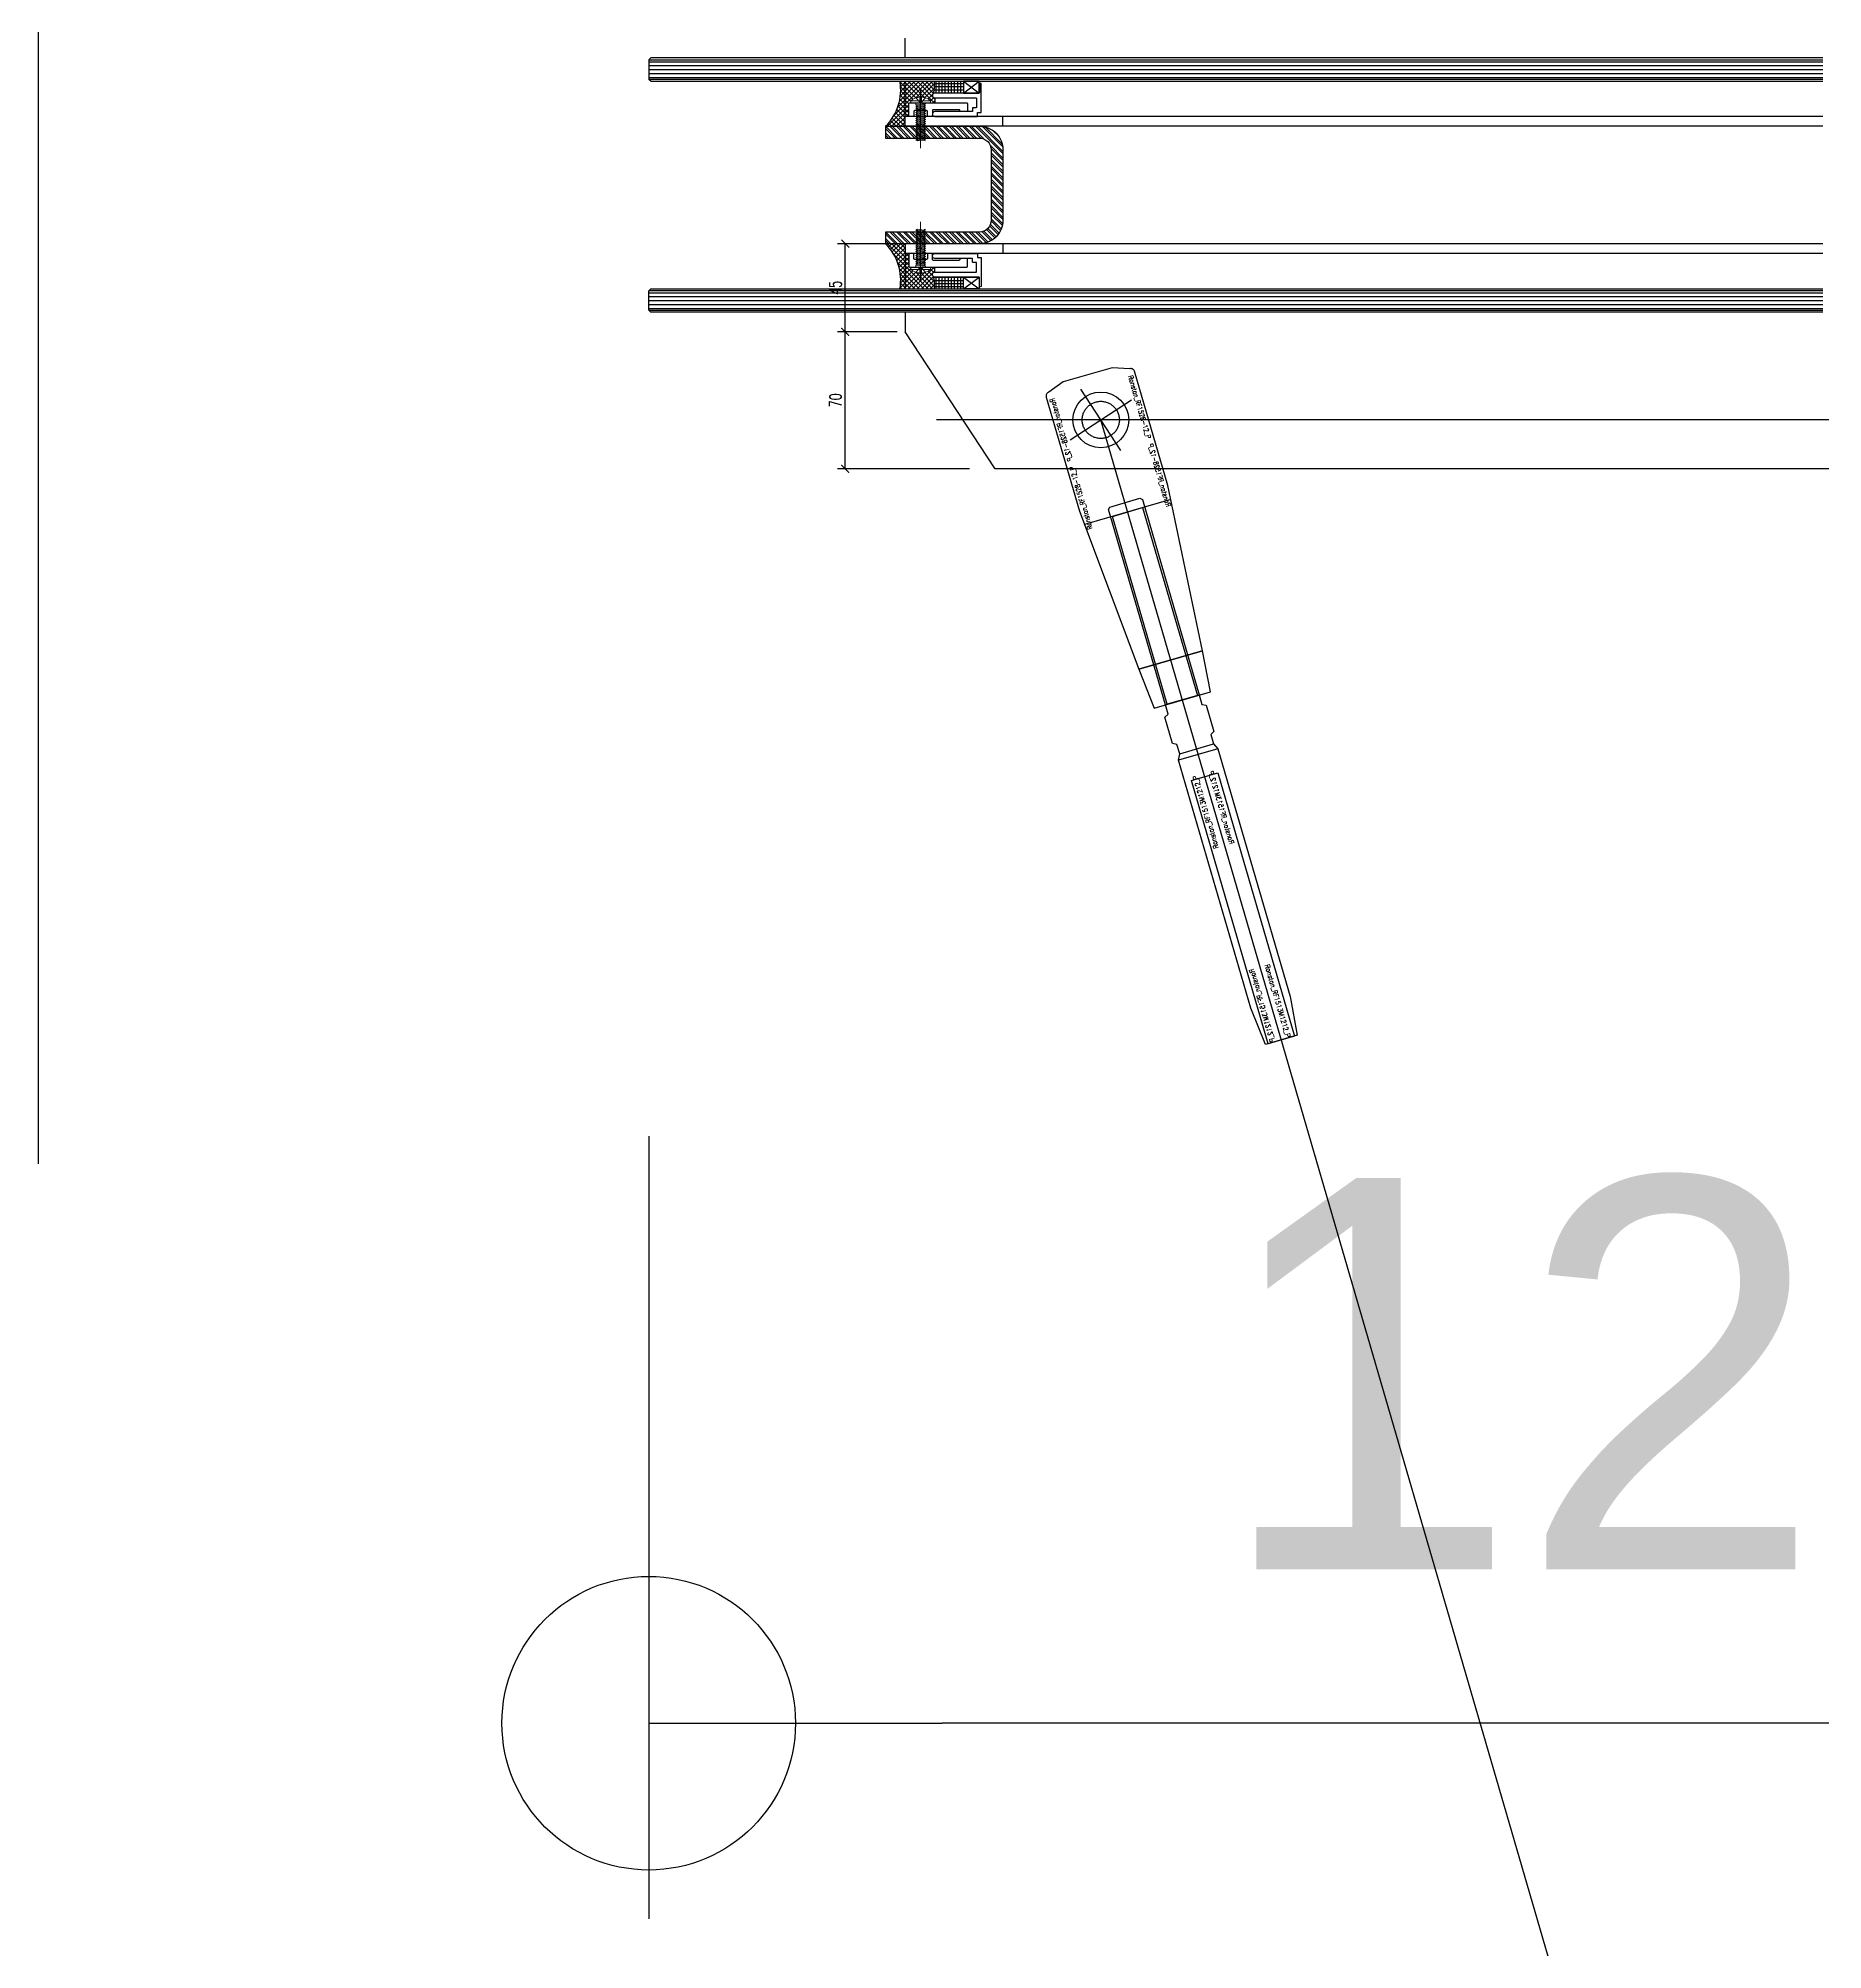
# Model space of a CAD drawing. Extents: x -163002 to 22103, y -103500 to 51643.
# Drawn here: x -132750 to -131838, y 30648 to 31625 of the extents above; entities that cross this region are included whole.
import ezdxf

# ---------------------------------------------------------------- set-up
doc = ezdxf.new("R2010")
doc.units = 0
doc.header["$LTSCALE"] = 1000
doc.header["$MEASUREMENT"] = 0
for name, pattern in [('s2113a$0$CENTER', [2, 1.25, -0.25, 0.25, -0.25]), ('s2113a$0$HIDDEN', [0.375, 0.25, -0.125]), ('s2113a$0$s4118a$0$HIDDEN', [0.375, 0.25, -0.125])]:
    doc.linetypes.add(name, pattern=pattern)
doc.layers.get('0').update_dxf_attribs({"linetype": 'CONTINUOUS'})
doc.layers.get('DEFPOINTS').update_dxf_attribs({"linetype": 'CONTINUOUS'})
for name, color, linetype, lineweight in [('s2113a$0$0.25bC', 6, 'CONTINUOUS', 18), ('s2113a$0$0.25bCEN', 1, 's2113a$0$CENTER', 18), ('s2113a$0$0.25bH', 3, 's2113a$0$HIDDEN', 18)]:
    doc.layers.add(name, color=color, linetype=linetype, lineweight=lineweight)
for name, color, linetype in [('s2113a$0$Aux (not print)', 11, 'CONTINUOUS'), ('s2113a$0$buila', 14, 's2113a$0$HIDDEN'), ('s2113a$0$Die No(Not Print)', 11, 'CONTINUOUS'), ('s2113a$0$glass-p', 1, 'CONTINUOUS'), ('s2113a$0$SS Cable', 9, 'CONTINUOUS'), ('s2113a$0$Steel', 30, 'CONTINUOUS')]:
    doc.layers.add(name, color=color, linetype=linetype)
doc.styles.add('s2113a$0$ROMANS', font='romans', dxfattribs={"width": 0.9})
doc.styles.add('s2113a$0$style1', font='arial.ttf')
doc.styles.add('s2113a$0$TXT', font='txt.shx', dxfattribs={"width": 0.7})
doc.dimstyles.new('s2113a$0$1', dxfattribs={"dimtxt": 3, "dimasz": 2, "dimexe": 2, "dimexo": 2, "dimgap": 1, "dimtad": 1, "dimdsep": 46, "dimtxsty": 's2113a$0$TXT', "dimblk": 's2113a$0$_ArchTick', "dimcen": 2.5, "dimclrd": 256, "dimclre": 256, "dimclrt": 256, "dimazin": 0, "dimtfac": 1, "dimtmove": 0, "dimatfit": 3, "dimfxl": 1, "dimlwd": -1, "dimlwe": -1, "dimarcsym": 0})
doc.dimstyles.new('s2113a$0$dim100', dxfattribs={"dimscale": 100, "dimtxt": 2, "dimasz": 1.5, "dimexe": 1, "dimexo": 1, "dimgap": 0.75, "dimtad": 1, "dimdec": 0, "dimzin": 0, "dimdsep": 46, "dimtxsty": 's2113a$0$style1', "dimblk": 's2113a$0$_Origin', "dimcen": 1.5, "dimclrd": 256, "dimclre": 256, "dimclrt": 7, "dimaunit": 1, "dimadec": 3, "dimazin": 0, "dimtfac": 1, "dimtdec": 0, "dimtix": 1, "dimtmove": 2, "dimatfit": 3, "dimldrblk": 's2113a$0$ARROW1', "dimfxl": 3, "dimfxlon": 1, "dimtvp": 1.5, "dimtolj": 1, "dimtzin": 0, "dimlwd": -1, "dimlwe": -1, "dimarcsym": 0})

# ---------------------------------------------------------------- blocks, each defined once
blk = doc.blocks.new('s2113a$0$11')
at = {"layer": 's2113a$0$0.25bC'}
for p, q in [((1103.54, 1209.24), (1102.68, 1209.74)), ((1107.68, 1209.24), (1102.68, 1208.74)), ((1102.68, 1208.74), (1103.54, 1209.24)), ((1103.54, 1208.24), (1102.68, 1208.74)), ((1107.68, 1208.24), (1102.68, 1207.74)), ((1102.68, 1207.74), (1103.54, 1208.24)), ((1103.54, 1207.24), (1102.68, 1207.74)), ((1103.54, 1207.24), (1102.68, 1207.74)), ((1107.68, 1207.24), (1102.68, 1206.74)), ((1102.68, 1206.74), (1103.54, 1207.24)), ((1102.68, 1206.74), (1103.54, 1207.24)), ((1103.54, 1206.24), (1102.68, 1206.74)), ((1103.54, 1206.24), (1102.68, 1206.74)), ((1102.68, 1205.74), (1103.54, 1206.24)), ((1107.68, 1206.24), (1102.68, 1205.74)), ((1103.54, 1205.24), (1102.68, 1205.74)), ((1103.54, 1205.24), (1102.68, 1205.74)), ((1107.68, 1205.24), (1102.68, 1204.74)), ((1102.68, 1204.74), (1103.54, 1205.24)), ((1103.54, 1204.24), (1102.68, 1204.74)), ((1107.68, 1204.24), (1102.68, 1203.74)), ((1102.68, 1203.74), (1103.54, 1204.24)), ((1103.54, 1203.24), (1102.68, 1203.74)), ((1103.54, 1203.24), (1102.68, 1203.74)), ((1107.68, 1203.24), (1102.68, 1202.74)), ((1102.68, 1202.74), (1103.54, 1203.24)), ((1102.68, 1202.74), (1103.54, 1203.24)), ((1103.54, 1202.24), (1102.68, 1202.74)), ((1107.68, 1202.24), (1102.68, 1201.74)), ((1102.68, 1201.74), (1103.54, 1202.24)), ((1103.54, 1201.24), (1102.68, 1201.74)), ((1106.81, 1209.74), (1107.68, 1209.24)), ((1107.68, 1209.24), (1106.81, 1208.74)), ((1106.81, 1208.74), (1107.68, 1208.24)), ((1107.68, 1208.24), (1106.81, 1207.74)), ((1106.81, 1207.74), (1107.68, 1207.24)), ((1107.68, 1207.24), (1106.81, 1206.74)), ((1106.81, 1206.74), (1107.68, 1206.24)), ((1107.68, 1206.24), (1106.81, 1205.74)), ((1106.81, 1205.74), (1107.68, 1205.24)), ((1107.68, 1205.24), (1106.81, 1204.74)), ((1106.81, 1204.74), (1107.68, 1204.24)), ((1107.68, 1204.24), (1106.81, 1203.74)), ((1106.81, 1203.74), (1107.68, 1203.24)), ((1106.81, 1203.74), (1107.68, 1203.24)), ((1107.68, 1203.24), (1106.81, 1202.74)), ((1106.81, 1202.74), (1107.68, 1202.24)), ((1107.68, 1202.24), (1106.81, 1201.74)), ((1106.81, 1201.74), (1107.68, 1201.24)), ((1107.68, 1201.24), (1102.68, 1200.74)), ((1102.68, 1200.74), (1103.54, 1201.24)), ((1103.54, 1200.24), (1102.68, 1200.74)), ((1102.68, 1199.74), (1107.68, 1200.24)), ((1102.68, 1199.74), (1103.54, 1200.24)), ((1103.54, 1199.24), (1102.68, 1199.74)), ((1102.68, 1198.74), (1107.68, 1199.24)), ((1102.68, 1198.74), (1103.54, 1199.24)), ((1103.54, 1198.24), (1102.68, 1198.74)), ((1103.54, 1198.24), (1102.68, 1198.74)), ((1107.68, 1198.24), (1102.68, 1197.74)), ((1102.68, 1197.74), (1103.54, 1198.24)), ((1102.68, 1197.74), (1103.54, 1198.24)), ((1103.54, 1197.24), (1102.68, 1197.74)), ((1107.68, 1197.24), (1102.68, 1196.74)), ((1102.68, 1196.74), (1103.54, 1197.24)), ((1103.54, 1196.24), (1102.68, 1196.74)), ((1107.68, 1196.24), (1102.68, 1195.74)), ((1102.68, 1195.74), (1103.54, 1196.24)), ((1103.54, 1195.24), (1102.68, 1195.74)), ((1102.68, 1194.74), (1107.68, 1195.24)), ((1102.68, 1194.74), (1103.54, 1195.24)), ((1103.54, 1194.24), (1102.68, 1194.74)), ((1102.68, 1193.74), (1107.68, 1194.24)), ((1102.68, 1193.74), (1103.54, 1194.24)), ((1103.54, 1193.24), (1102.68, 1193.74)), ((1102.68, 1192.74), (1107.68, 1193.24)), ((1102.68, 1192.74), (1103.54, 1193.24)), ((1103.54, 1192.24), (1102.68, 1192.74)), ((1107.68, 1192.24), (1102.68, 1191.74)), ((1102.68, 1191.74), (1103.54, 1192.24)), ((1103.54, 1191.24), (1102.68, 1191.74)), ((1107.68, 1201.24), (1106.81, 1200.74)), ((1106.81, 1200.74), (1107.68, 1200.24)), ((1107.68, 1200.24), (1106.81, 1199.74)), ((1106.81, 1199.74), (1107.68, 1199.24)), ((1107.68, 1199.24), (1106.81, 1198.74)), ((1106.81, 1198.74), (1107.68, 1198.24)), ((1106.81, 1198.74), (1107.68, 1198.24)), ((1107.68, 1198.24), (1106.81, 1197.74)), ((1106.81, 1197.74), (1107.68, 1197.24)), ((1107.68, 1197.24), (1106.81, 1196.74)), ((1106.81, 1196.74), (1107.68, 1196.24)), ((1107.68, 1196.24), (1106.81, 1195.74)), ((1106.81, 1195.74), (1107.68, 1195.24)), ((1107.68, 1195.24), (1106.81, 1194.74)), ((1106.81, 1194.74), (1107.68, 1194.24)), ((1107.68, 1194.24), (1106.81, 1193.74)), ((1106.81, 1193.74), (1107.68, 1193.24)), ((1107.68, 1193.24), (1106.81, 1192.74)), ((1106.81, 1192.74), (1107.68, 1192.24)), ((1107.68, 1192.24), (1106.81, 1191.74)), ((1106.81, 1191.74), (1107.68, 1191.24)), ((1110.18, 1189.15), (1100.18, 1189.15)), ((1102.68, 1190.74), (1107.68, 1191.24)), ((1102.68, 1190.74), (1103.54, 1191.24)), ((1102.68, 1190.24), (1102.68, 1190.74)), ((1107.68, 1191.24), (1107.68, 1190.24))]:
    blk.add_line(p, q, dxfattribs=at)
blk.add_lwpolyline([(1100.18, 1189.15), (1100.18, 1190.24), (1110.18, 1190.24), (1110.18, 1189.15, -0.167288), (1105.68, 1187.26), (1105.68, 1187.76), (1104.68, 1187.76), (1104.68, 1187.26, -0.167288)], format="xyb", close=True, dxfattribs=at)
for start, end in [(241.32628, 264.26083), (275.73917, 298.67372)]:
    blk.add_arc((1105.18, 1192.24), 5, start, end, dxfattribs=at)
at = {"layer": 's2113a$0$0.25bCEN', "ltscale": 0.2}
blk.add_line((1105.18, 1183.62), (1105.18, 1213.41), dxfattribs=at)
at = {"layer": 's2113a$0$0.25bCEN', "ltscale": 0.05}
for p, q in [((1106.81, 1209.74), (1103.54, 1209.24)), ((1106.81, 1208.74), (1103.54, 1208.24)), ((1106.81, 1207.74), (1103.54, 1207.24)), ((1106.81, 1207.74), (1103.54, 1207.24)), ((1106.81, 1206.74), (1103.54, 1206.24)), ((1106.81, 1206.74), (1103.54, 1206.24)), ((1106.81, 1205.74), (1103.54, 1205.24)), ((1106.81, 1204.74), (1103.54, 1204.24)), ((1106.81, 1203.74), (1103.54, 1203.24)), ((1106.81, 1203.74), (1103.54, 1203.24)), ((1106.81, 1202.74), (1103.54, 1202.24)), ((1106.81, 1201.74), (1103.54, 1201.24)), ((1103.54, 1200.24), (1106.81, 1200.74)), ((1106.81, 1199.74), (1103.54, 1199.24)), ((1106.81, 1198.74), (1103.54, 1198.24)), ((1106.81, 1198.74), (1103.54, 1198.24)), ((1106.81, 1197.74), (1103.54, 1197.24)), ((1106.81, 1196.74), (1103.54, 1196.24)), ((1103.54, 1195.24), (1106.81, 1195.74)), ((1106.81, 1194.74), (1103.54, 1194.24)), ((1106.81, 1193.74), (1103.54, 1193.24)), ((1103.54, 1192.24), (1106.81, 1192.74)), ((1103.54, 1191.24), (1106.81, 1191.74))]:
    blk.add_line(p, q, dxfattribs=at)
at = {"layer": 's2113a$0$0.25bH', "ltscale": 0.1}
for p, q in [((1104.68, 1189.94), (1102.63, 1187.69)), ((1105.68, 1189.94), (1104.68, 1189.94)), ((1104.68, 1187.76), (1104.68, 1189.94)), ((1105.68, 1187.76), (1105.68, 1189.94)), ((1107.72, 1187.69), (1105.68, 1189.94))]:
    blk.add_line(p, q, dxfattribs=at)
blk.add_lwpolyline([(1104.68, 1189.94), (1105.18, 1190.24), (1105.68, 1189.94)], dxfattribs=at)
blk = doc.blocks.new('s2113a$0$_ArchTick')
at = {"color": 0, "const_width": 0.15}
blk.add_lwpolyline([(-0.5, -0.5), (0.5, 0.5)], dxfattribs=at)
blk = doc.blocks.new('*D78')
at = {"layer": 'DEFPOINTS', "color": 0, "transparency": 16777216}
for p in [(-132337.45, 31475.1), (-132306.87, 31475.1), (-132269.92, 31405.1)]:
    blk.add_point(p, dxfattribs=at)
at = {"layer": 's2113a$0$glass-p', "transparency": 16777216}
for p, q in [((-132310.87, 31475.1), (-132341.45, 31475.1)), ((-132337.45, 31405.1), (-132337.45, 31475.1)), ((-132273.92, 31405.1), (-132341.45, 31405.1))]:
    blk.add_line(p, q, dxfattribs=at)
at = {"layer": 's2113a$0$glass-p', "transparency": 16777216, "xscale": 4, "yscale": 4, "zscale": 4}
for p, rotation in [((-132337.45, 31475.1), 90), ((-132337.45, 31405.1), 270)]:
    blk.add_blockref('s2113a$0$_ArchTick', p, dxfattribs=dict(at, rotation=rotation))
at = {"layer": 's2113a$0$glass-p', "transparency": 16777216, "insert": (-132342.45, 31440.1), "char_height": 6, "attachment_point": 5, "rotation": 90, "style": 's2113a$0$TXT'}
blk.add_mtext('70', dxfattribs=at)
blk = doc.blocks.new('*D80')
at = {"layer": 'DEFPOINTS', "color": 0, "transparency": 16777216}
for p in [(-132337.45, 31520.1), (-132306.87, 31520.1), (-132306.87, 31475.1)]:
    blk.add_point(p, dxfattribs=at)
at = {"layer": 's2113a$0$glass-p', "transparency": 16777216}
for p, q in [((-132310.87, 31520.1), (-132341.45, 31520.1)), ((-132337.45, 31475.1), (-132337.45, 31520.1)), ((-132310.87, 31475.1), (-132341.45, 31475.1))]:
    blk.add_line(p, q, dxfattribs=at)
at = {"layer": 's2113a$0$glass-p', "transparency": 16777216, "xscale": 4, "yscale": 4, "zscale": 4}
for p, rotation in [((-132337.45, 31520.1), 90), ((-132337.45, 31475.1), 270)]:
    blk.add_blockref('s2113a$0$_ArchTick', p, dxfattribs=dict(at, rotation=rotation))
at = {"layer": 's2113a$0$glass-p', "transparency": 16777216, "insert": (-132342.45, 31497.6), "char_height": 6, "attachment_point": 5, "rotation": 90, "style": 's2113a$0$TXT'}
blk.add_mtext('45', dxfattribs=at)
blk = doc.blocks.new('s2113a$0$Ronstan_RF1528-12_P')
at = {"layer": 's2113a$0$Aux (not print)', "linetype": 's2113a$0$HIDDEN'}
blk.add_circle((0, 0), 9.5, dxfattribs=at)
at = {"layer": 's2113a$0$Aux (not print)'}
for p in [(0, 0), (149, 0)]:
    blk.add_point(p, dxfattribs=at)
at = {"layer": 's2113a$0$SS Cable', "color": 8, "linetype": 's2113a$0$HIDDEN'}
blk.add_line((49, 22.94), (49, -22.97), dxfattribs=at)
at = {"layer": 's2113a$0$SS Cable', "color": 0, "linetype": 'ByBlock'}
blk.add_lwpolyline([(-19, 23.5, 0.414214), (-21, 21.5), (-24, 13), (-24, -13), (-21, -21.53, 0.414214), (-19, -23.53), (41.72, -23.53), (127.76, -16.89), (127.76, 16.89), (41.72, 23.5)], format="xyb", close=True, dxfattribs=at)
blk.add_lwpolyline([(127.76, -16.89), (149, -15.01), (149, 15.01), (127.76, 16.89)], close=True, dxfattribs=at)
at = {"layer": 's2113a$0$SS Cable', "color": 8, "linetype": 's2113a$0$HIDDEN'}
blk.add_lwpolyline([(49, 8), (149, 8), (149, -8), (49, -8)], close=True, dxfattribs=at)
at = {"layer": 's2113a$0$Steel', "color": 8}
blk.add_circle((0, 0), 14.25, dxfattribs=at)
at = {"layer": 's2113a$0$Aux (not print)', "style": 's2113a$0$ROMANS', "width": 0.7}
for text_generation_flag, p in [(6, (-17.5, 19.63)), (4, (52.16, 19.63))]:
    blk.add_text('Ronstan_RF1528-12_P', height=2.5, rotation=180, dxfattribs=dict(at, text_generation_flag=text_generation_flag)).set_placement(p)
for text_generation_flag, p in [(4, (-17.5, -19.63)), (6, (52.16, -19.63))]:
    blk.add_text('Ronstan_RF1528-12_P', height=2.5, dxfattribs=dict(at, text_generation_flag=text_generation_flag)).set_placement(p)
blk = doc.blocks.new('s2113a$0$Ronstan_RF1513M1212_P')
at = {"layer": 's2113a$0$Aux (not print)', "linetype": 's2113a$0$HIDDEN'}
blk.add_lwpolyline([(0, -9), (-103.95, -9), (-104.95, -8), (-104.95, 8), (-103.95, 9), (0, 9)], dxfattribs=at)
blk.add_lwpolyline([(180.92, -7), (40.92, -7), (40.92, 7), (180.92, 7)], close=True, dxfattribs=at)
at = {"layer": 's2113a$0$Aux (not print)'}
for p in [(0, 0), (180.92, 0)]:
    blk.add_point(p, dxfattribs=at)
at = {"layer": 's2113a$0$SS Cable', "linetype": 'ByBlock'}
blk.add_line((26.08, -9), (26.08, 9), dxfattribs=at)
blk.add_line((26.08, -9), (26.08, 9), dxfattribs=at)
at = {"layer": 's2113a$0$SS Cable', "color": 0, "linetype": 'ByBlock'}
for points in [[(0, 9), (5, 9), (6, 11), (20.08, 11), (21.08, 9), (26.08, 9), (29.08, 10.5), (160.92, 10.5), (180.92, 8.5), (180.92, -8.5), (160.92, -10.5), (29.08, -10.5), (26.08, -9), (21.08, -9), (20.08, -11), (6, -11), (5, -9), (0, -9)], [(26.08, 9), (29.08, 10.5), (29.08, -10.5), (26.08, -9)]]:
    blk.add_lwpolyline(points, close=True, dxfattribs=at)
at = {"layer": 's2113a$0$Die No(Not Print)', "extrusion": (0, 0, -1), "char_height": 2.5, "width": 32.6375, "attachment_point": 1, "style": 's2113a$0$ROMANS'}
for insert, text_direction in [((77.77, 5), (-1, 0, 0)), ((141.89, -5.83), (1, 0, 0))]:
    blk.add_mtext('Ronstan_RF1513M1212_P', dxfattribs=dict(at, insert=insert, text_direction=text_direction))
at = {"layer": 's2113a$0$Die No(Not Print)', "insert": (141.89, 5), "char_height": 2.5, "width": 32.6375, "attachment_point": 1, "style": 's2113a$0$ROMANS'}
blk.add_mtext('Ronstan_RF1513M1212_P', dxfattribs=at)
at = {"layer": 's2113a$0$Die No(Not Print)', "insert": (77.77, -5.83), "char_height": 2.5, "width": 32.6375, "attachment_point": 1, "rotation": 180, "style": 's2113a$0$ROMANS'}
blk.add_mtext('Ronstan_RF1513M1212_P', dxfattribs=at)
blk = doc.blocks.new('s2113a$0$_Origin')
at = {"color": 0, "linetype": 'ByBlock', "lineweight": -2}
blk.add_line((0, 0), (-1, 0), dxfattribs=at)
blk.add_circle((0, 0), 0.5, dxfattribs=at)
blk = doc.blocks.new('*D81')
at = {"layer": 'DEFPOINTS', "color": 0, "transparency": 16777216}
for p in [(-132437.9, 31611.1), (-131237.9, 31592.1), (-132437.9, 30764.22)]:
    blk.add_point(p, dxfattribs=at)
at = {"layer": 's2113a$0$glass-p', "transparency": 16777216}
for p, q in [((-132437.9, 31064.22), (-132437.9, 30664.22)), ((-131237.9, 31064.22), (-131237.9, 30664.22)), ((-131387.9, 30764.22), (-132287.9, 30764.22))]:
    blk.add_line(p, q, dxfattribs=at)
at = {"layer": 's2113a$0$glass-p', "transparency": 16777216, "xscale": 150, "yscale": 150, "zscale": 150}
for p, rotation in [((-132437.9, 30764.22), 179.9999999966649), ((-131237.9, 30764.22), 359.9999999966649)]:
    blk.add_blockref('s2113a$0$_Origin', p, dxfattribs=dict(at, rotation=rotation))
at = {"layer": 's2113a$0$glass-p', "color": 7, "transparency": 16777216, "insert": (-131837.9, 30941.34), "char_height": 200, "attachment_point": 5, "rotation": 360, "style": 's2113a$0$style1'}
blk.add_mtext('\\A1;1200', dxfattribs=at)
blk = doc.blocks.new('s2113a$0$ARROW1')
blk.add_solid([(-3, -0.5), (0, 0), (-3, 0.5)])
blk = doc.blocks.new('s2113a')
at = {"layer": 's2113a$0$glass-p'}
h = blk.add_hatch(dxfattribs=at)
h.set_pattern_fill('ANSI37', color=256, scale=0.5, angle=90, style=0)
h.set_pattern_definition([(225, (-165249.8741, 110400.9012), (1.122532015, -1.122532015), []), (315, (-165249.8741, 110400.9012), (1.122532015, 1.122532015), [])])
h.paths.add_polyline_path([(-132299.433, 31595.086), (-132299.433, 31594.586), (-132298.433, 31594.586), (-132298.433, 31595.086, -0.1672877), (-132293.933, 31593.193), (-132293.933, 31592.102), (-132291.683, 31592.102), (-132291.683, 31594.602, -0.7581322), (-132292.333, 31596.92, 0.0780345), (-132291.833, 31603.102), (-132309.544, 31603.102, -0.1832027), (-132312.905, 31585.102), (-132304.433, 31585.102, -0.4142136), (-132304.933, 31585.602), (-132304.933, 31591.602, -0.4142136), (-132304.433, 31592.102), (-132303.933, 31592.102), (-132303.933, 31593.193, -0.1672877)])
h.paths.add_polyline_path([(-132312.905, 31585.102, -0.0620318), (-132316.874, 31580.102), (-132306.874, 31580.102), (-132306.874, 31585.102)])
h = blk.add_hatch(dxfattribs=at)
h.set_pattern_fill('NET', color=256, scale=0.5, angle=90, style=0)
h.set_pattern_definition([(180, (-143417.8741, 32548.1328), (-9e-11, -1.5875), []), (270, (-143417.8741, 32548.1328), (1.5875, -9e-11), [])])
h.paths.add_polyline_path([(-132277.033, 31597.102), (-132277.033, 31603.102), (-132291.833, 31603.102, -0.0827625), (-132292.333, 31597.102)])
h = blk.add_hatch(dxfattribs=at)
h.set_pattern_fill('ANSI32', color=256, scale=0.25, angle=90, style=0)
h.set_pattern_definition([(135, (-165339.0505, -48926.116), (1.68379802, 1.68379802), []), (135, (-165340.173, -48926.116), (1.68379802, 1.68379802), [])])
edge = h.paths.add_edge_path()
edge.add_line((-132316.874, 31520.102), (-132316.874, 31580.102))
edge.add_line((-132316.874, 31580.102), (-132268.874, 31580.102))
edge.add_arc((-132268.874, 31568.102), 12, 360, 450, ccw=False)
edge.add_line((-132256.874, 31568.102), (-132256.874, 31532.102))
edge.add_arc((-132268.874, 31532.102), 12, 270, 360, ccw=False)
edge.add_line((-132268.874, 31520.102), (-132316.874, 31520.102))
edge = h.paths.add_edge_path()
edge.add_line((-132316.874, 31526.102), (-132316.874, 31574.102))
edge.add_line((-132316.874, 31574.102), (-132268.874, 31574.102))
edge.add_arc((-132268.874, 31568.102), 6, 360, 450, ccw=False)
edge.add_line((-132262.874, 31568.102), (-132262.874, 31532.102))
edge.add_arc((-132268.874, 31532.102), 6, 270, 360, ccw=False)
edge.add_line((-132268.874, 31526.102), (-132316.874, 31526.102))
h = blk.add_hatch(dxfattribs=at)
h.set_pattern_fill('ANSI37', color=256, scale=0.5, angle=90, style=0)
h.set_pattern_definition([(135, (-165249.8741, -47300.6962), (1.122532015, 1.122532015), []), (45, (-165249.8741, -47300.6962), (1.122532015, -1.122532015), [])])
h.paths.add_polyline_path([(-132299.433, 31505.119), (-132299.433, 31505.619), (-132298.433, 31505.619), (-132298.433, 31505.119, 0.1672877), (-132293.933, 31507.012), (-132293.933, 31508.102), (-132291.683, 31508.102), (-132291.683, 31505.602, 0.7581322), (-132292.333, 31503.285, -0.0780345), (-132291.833, 31497.102), (-132309.544, 31497.102, 0.1832027), (-132312.905, 31515.102), (-132304.433, 31515.102, 0.4142136), (-132304.933, 31514.602), (-132304.933, 31508.602, 0.4142136), (-132304.433, 31508.102), (-132303.933, 31508.102), (-132303.933, 31507.012, 0.1672877)])
h.paths.add_polyline_path([(-132312.905, 31515.102, 0.0620318), (-132316.874, 31520.102), (-132306.874, 31520.102), (-132306.874, 31515.102)])
h = blk.add_hatch(dxfattribs=at)
h.set_pattern_fill('NET', color=256, scale=0.5, angle=90, style=0)
h.set_pattern_definition([(180, (-143417.8741, 30552.0722), (9e-11, 1.5875), []), (90, (-143417.8741, 30552.0722), (1.5875, -9e-11), [])])
h.paths.add_polyline_path([(-132277.033, 31503.102), (-132277.033, 31497.102), (-132291.833, 31497.102, 0.0827625), (-132292.333, 31503.102)])
at = {"layer": 's2113a$0$buila', "linetype": 's2113a$0$s4118a$0$HIDDEN', "ltscale": 5}
blk.add_line((-132749.9, 36050.1), (-132749.9, 16100.1), dxfattribs=at)
at = {"layer": 's2113a$0$glass-p'}
for p, q in [((-132306.874, 31615.102), (-132306.874, 31625.102)), ((-132436.9, 31615.102), (-132437.9, 31614.102)), ((-132437.9, 31614.102), (-132437.9, 31604.102)), ((-132437.9, 31614.102), (-131837.9, 31614.102)), ((-131837.9, 31615.102), (-132436.9, 31615.102)), ((-132437.9, 31613.102), (-131837.9, 31613.102)), ((-132437.9, 31611.102), (-131837.9, 31611.102)), ((-132437.9, 31609.102), (-131837.9, 31609.102)), ((-132437.9, 31607.102), (-131837.9, 31607.102)), ((-132437.9, 31605.102), (-131837.9, 31605.102)), ((-131837.9, 31604.102), (-132437.9, 31604.102)), ((-132436.9, 31603.102), (-132437.9, 31604.102)), ((-132436.9, 31603.102), (-131837.9, 31603.102)), ((-132306.874, 31585.102), (-132306.874, 31603.102)), ((-132291.683, 31594.602), (-132291.683, 31592.102)), ((-132277.033, 31603.102), (-132269.033, 31597.102)), ((-132277.033, 31597.102), (-132269.033, 31603.102)), ((-131837.9, 31585.102), (-132306.874, 31585.102)), ((-132306.874, 31580.102), (-132306.874, 31585.102)), ((-132256.874, 31580.102), (-132256.874, 31585.102)), ((-132316.874, 31580.102), (-132316.874, 31574.102)), ((-131837.9, 31580.102), (-132306.874, 31580.102)), ((-132316.874, 31526.102), (-132316.874, 31520.102)), ((-131837.9, 31520.102), (-132306.874, 31520.102)), ((-132306.874, 31520.102), (-132306.874, 31515.102)), ((-132256.874, 31520.102), (-132256.874, 31515.102)), ((-131837.9, 31515.102), (-132306.874, 31515.102)), ((-132306.874, 31515.102), (-132306.874, 31497.102)), ((-132291.683, 31505.602), (-132291.683, 31508.102)), ((-132436.9, 31497.102), (-132437.9, 31496.102)), ((-132436.9, 31497.102), (-131837.9, 31497.102)), ((-132277.033, 31497.102), (-132269.033, 31503.102)), ((-132277.033, 31503.102), (-132269.033, 31497.102)), ((-132437.9, 31486.102), (-132437.9, 31496.102)), ((-131837.9, 31496.102), (-132437.9, 31496.102)), ((-132437.9, 31495.102), (-131837.9, 31495.102)), ((-132437.9, 31493.102), (-131837.9, 31493.102)), ((-132437.9, 31491.102), (-131837.9, 31491.102)), ((-132437.9, 31489.102), (-131837.9, 31489.102)), ((-132437.9, 31487.102), (-131837.9, 31487.102)), ((-132436.9, 31485.102), (-132437.9, 31486.102)), ((-132437.9, 31486.102), (-131837.9, 31486.102)), ((-131837.9, 31485.102), (-132436.9, 31485.102)), ((-132306.874, 31485.102), (-132306.874, 31475.102)), ((-132260.92, 31405.102), (-132306.874, 31475.102)), ((-132222.51, 31419.838), (-132191.238, 31440.367)), ((-132196.609, 31414.467), (-132217.139, 31445.738)), ((-131837.9, 31430.102), (-132290.774, 31430.102)), ((-131837.9, 31430.102), (-132290.774, 31430.102)), ((-131804.84, 30050.104), (-132206.874, 31430.102)), ((-131429.9, 31430.102), (-131837.9, 31430.102)), ((-131837.9, 31405.102), (-132260.92, 31405.102)), ((-131429.9, 31405.102), (-131837.9, 31405.102))]:
    blk.add_line(p, q, dxfattribs=at)
for points in [[(-132291.683, 31587.602, 1), (-132291.683, 31585.102), (-132270.133, 31585.102, 0.4142136), (-132269.933, 31585.302), (-132269.933, 31586.902, -0.4142136), (-132269.733, 31587.102), (-132268.133, 31587.102, 0.4142136), (-132267.933, 31587.302), (-132267.933, 31601.602, 1), (-132268.933, 31601.602), (-132268.933, 31597.302, -0.4142136), (-132269.133, 31597.102), (-132291.683, 31597.102, 1), (-132291.683, 31594.602), (-132270.633, 31594.602, -0.4142136), (-132270.433, 31594.402), (-132270.433, 31589.802, -0.4142136), (-132270.633, 31589.602), (-132272.233, 31589.602, 0.4142136), (-132272.433, 31589.402), (-132272.433, 31587.802, -0.4142136), (-132272.633, 31587.602)], [(-132291.683, 31512.602, -1), (-132291.683, 31515.102), (-132270.133, 31515.102, -0.4142136), (-132269.933, 31514.902), (-132269.933, 31513.302, 0.4142136), (-132269.733, 31513.102), (-132268.133, 31513.102, -0.4142136), (-132267.933, 31512.902), (-132267.933, 31498.602, -1), (-132268.933, 31498.602), (-132268.933, 31502.902, 0.4142136), (-132269.133, 31503.102), (-132291.683, 31503.102, -1), (-132291.683, 31505.602), (-132270.633, 31505.602, 0.4142136), (-132270.433, 31505.802), (-132270.433, 31510.402, 0.4142136), (-132270.633, 31510.602), (-132272.233, 31510.602, -0.4142136), (-132272.433, 31510.802), (-132272.433, 31512.402, 0.4142136), (-132272.633, 31512.602)]]:
    blk.add_lwpolyline(points, format="xyb", close=True, dxfattribs=at)
for points in [[(-132269.033, 31603.102), (-132277.033, 31603.102), (-132277.033, 31597.102), (-132269.033, 31597.102)], [(-132269.033, 31497.102), (-132277.033, 31497.102), (-132277.033, 31503.102), (-132269.033, 31503.102)]]:
    blk.add_lwpolyline(points, close=True, dxfattribs=at)
for points in [[(-132278.933, 31588.102), (-132278.933, 31588.102), (-132278.933, 31588.102, 0.4142136), (-132279.433, 31588.602), (-132292.433, 31588.602, 0.4142136), (-132292.933, 31588.102), (-132292.933, 31585.602, -0.4142136), (-132293.433, 31585.102), (-132294.933, 31585.102, -0.4142136), (-132295.433, 31585.602), (-132295.433, 31587.602, 0.4142136), (-132295.933, 31588.102), (-132298.933, 31588.102), (-132301.933, 31588.102, 0.4142136), (-132302.433, 31587.602), (-132302.433, 31585.602, -0.4142136), (-132302.933, 31585.102), (-132304.433, 31585.102, -0.4142136), (-132304.933, 31585.602), (-132304.933, 31591.602, -0.4142136), (-132304.433, 31592.102), (-132299.316, 31592.102), (-132298.933, 31591.72), (-132298.551, 31592.102), (-132275.433, 31592.102, -0.4142136), (-132274.933, 31591.602), (-132274.933, 31588.102, -0.4142136), (-132275.433, 31587.602), (-132278.433, 31587.602, -0.4142136), (-132278.933, 31588.102)], [(-132316.874, 31580.102), (-132268.874, 31580.102, -0.4142136), (-132256.874, 31568.102), (-132256.874, 31532.102, -0.4142136), (-132268.874, 31520.102), (-132316.874, 31520.102)], [(-132316.874, 31574.102), (-132268.874, 31574.102, -0.4142136), (-132262.874, 31568.102), (-132262.874, 31532.102, -0.4142136), (-132268.874, 31526.102), (-132316.874, 31526.102)], [(-132278.933, 31512.102), (-132278.933, 31512.102), (-132278.933, 31512.102, -0.4142136), (-132279.433, 31511.602), (-132292.433, 31511.602, -0.4142136), (-132292.933, 31512.102), (-132292.933, 31514.602, 0.4142136), (-132293.433, 31515.102), (-132294.933, 31515.102, 0.4142136), (-132295.433, 31514.602), (-132295.433, 31512.602, -0.4142136), (-132295.933, 31512.102), (-132298.933, 31512.102), (-132301.933, 31512.102, -0.4142136), (-132302.433, 31512.602), (-132302.433, 31514.602, 0.4142136), (-132302.933, 31515.102), (-132304.433, 31515.102, 0.4142136), (-132304.933, 31514.602), (-132304.933, 31508.602, 0.4142136), (-132304.433, 31508.102), (-132299.316, 31508.102), (-132298.933, 31508.485), (-132298.551, 31508.102), (-132275.433, 31508.102, 0.4142136), (-132274.933, 31508.602), (-132274.933, 31512.102, 0.4142136), (-132275.433, 31512.602), (-132278.433, 31512.602, 0.4142136), (-132278.933, 31512.102)]]:
    blk.add_lwpolyline(points, format="xyb", dxfattribs=at)
for centre, radius, start, end in [((-132334.963, 31598.536), 25.826, 314.460068, 10.184984), ((-132311.769, 31601.603), 19.992, 346.452193, 4.30021), ((-132334.963, 31501.669), 25.826, 349.815016, 45.539932), ((-132311.769, 31498.602), 19.992, 355.69979, 13.547807)]:
    blk.add_arc(centre, radius, start, end, dxfattribs=at)
for name, p, rotation in [('s2113a$0$11', (-131193.755, 32782.347), 179.9999999966649), ('s2113a$0$Ronstan_RF1528-12_P', (-132206.874, 31430.102), 286.2424064667672), ('s2113a$0$Ronstan_RF1513M1212_P', (-132165.198, 31287.05), 286.2424064667672)]:
    blk.add_blockref(name, p, dxfattribs=dict(at, rotation=rotation))
at = {"layer": 's2113a$0$glass-p', "xscale": -1, "rotation": 359.9999999966649}
blk.add_blockref('s2113a$0$11', (-131193.755, 30317.858), dxfattribs=at)
at = {"layer": 's2113a$0$glass-p'}
dim = blk.add_linear_dim(base=(-132437.9, 30764.223), p1=(-131237.9, 31592.102), p2=(-132437.9, 31611.102), angle=180, dimstyle='s2113a$0$dim100', dxfattribs=at)
dim.commit()
dim.dimension.update_dxf_attribs({"geometry": '*D81', "text_midpoint": (-131837.9, 30941.338)})
for base, p1, p2, picture, middle in [((-132337.454, 31520.102), (-132306.874, 31475.102), (-132306.874, 31520.102), '*D80', (-132342.454, 31497.602)), ((-132337.454, 31475.102), (-132269.923, 31405.102), (-132306.874, 31475.102), '*D78', (-132342.454, 31440.102))]:
    dim = blk.add_linear_dim(base=base, p1=p1, p2=p2, angle=270, dimstyle='s2113a$0$1', override={"dimscale": 2}, dxfattribs=at)
    dim.commit()
    dim.dimension.update_dxf_attribs({"geometry": picture, "text_midpoint": middle})

msp = doc.modelspace()

# ---------------------------------------------------------------- block references
msp.add_blockref('s2113a', (0, 0))

doc.saveas('drawing.dxf')
